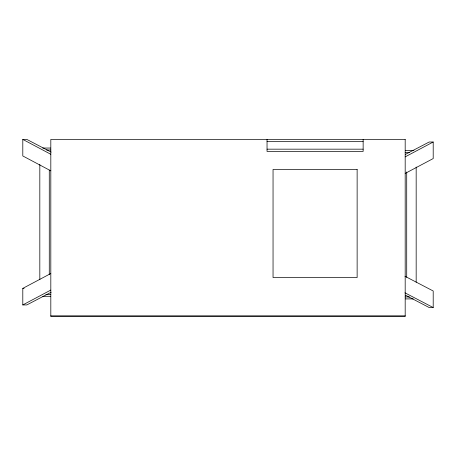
<?xml version="1.0" encoding="UTF-8"?>
<svg xmlns="http://www.w3.org/2000/svg" width="456" height="456" viewBox="0 0 456 456"><rect width="100%" height="100%" fill="white"/><g stroke="black" fill="none" stroke-linecap="round" stroke-linejoin="round"><path stroke-width="0.68" d="M51.146 292.239L26.818 304.933L22.8 304.933L22.8 288.38L50.81 273.514M22.8 304.933L50.81 290.067M405.156 156.875L433.2 142.01L433.2 158.563L405.156 173.428M405.452 154.385L429.181 142.01L433.2 142.01M50.81 170.829L22.8 155.963L22.8 139.411L26.818 139.411L51.146 152.105M267.039 141.662L363.141 141.662M42.773 148.04L50.548 148.04M267.039 149.169L363.141 149.169M46.546 149.99L50.804 149.99M405.441 150.64L413.923 150.64M405.184 152.589L409.442 152.589M22.8 288.38L24.139 288.38M45.834 294.354L50.804 294.354M42.773 296.303L50.548 296.303M405.184 296.959L409.442 296.959M405.441 298.908L413.216 298.908M404.985 276.273L433.2 290.985L433.2 307.538L429.181 307.538L405.452 295.163M50.816 315.843L405.184 315.843M404.985 292.826L433.2 307.538M22.8 139.411L50.81 154.276M416.168 167.016L416.168 282.27M406.712 171.997L406.712 277.288M363.141 139.411L363.141 151.42L267.039 151.42L267.039 139.411M49.276 170.105L49.276 274.683M39.82 164.416L39.82 279.665M405.184 139.411L50.816 139.411L50.816 316.589L405.184 316.589L405.184 139.411M357.133 169.438L273.047 169.438L273.047 277.55L357.133 277.55L357.133 169.438"/></g></svg>
